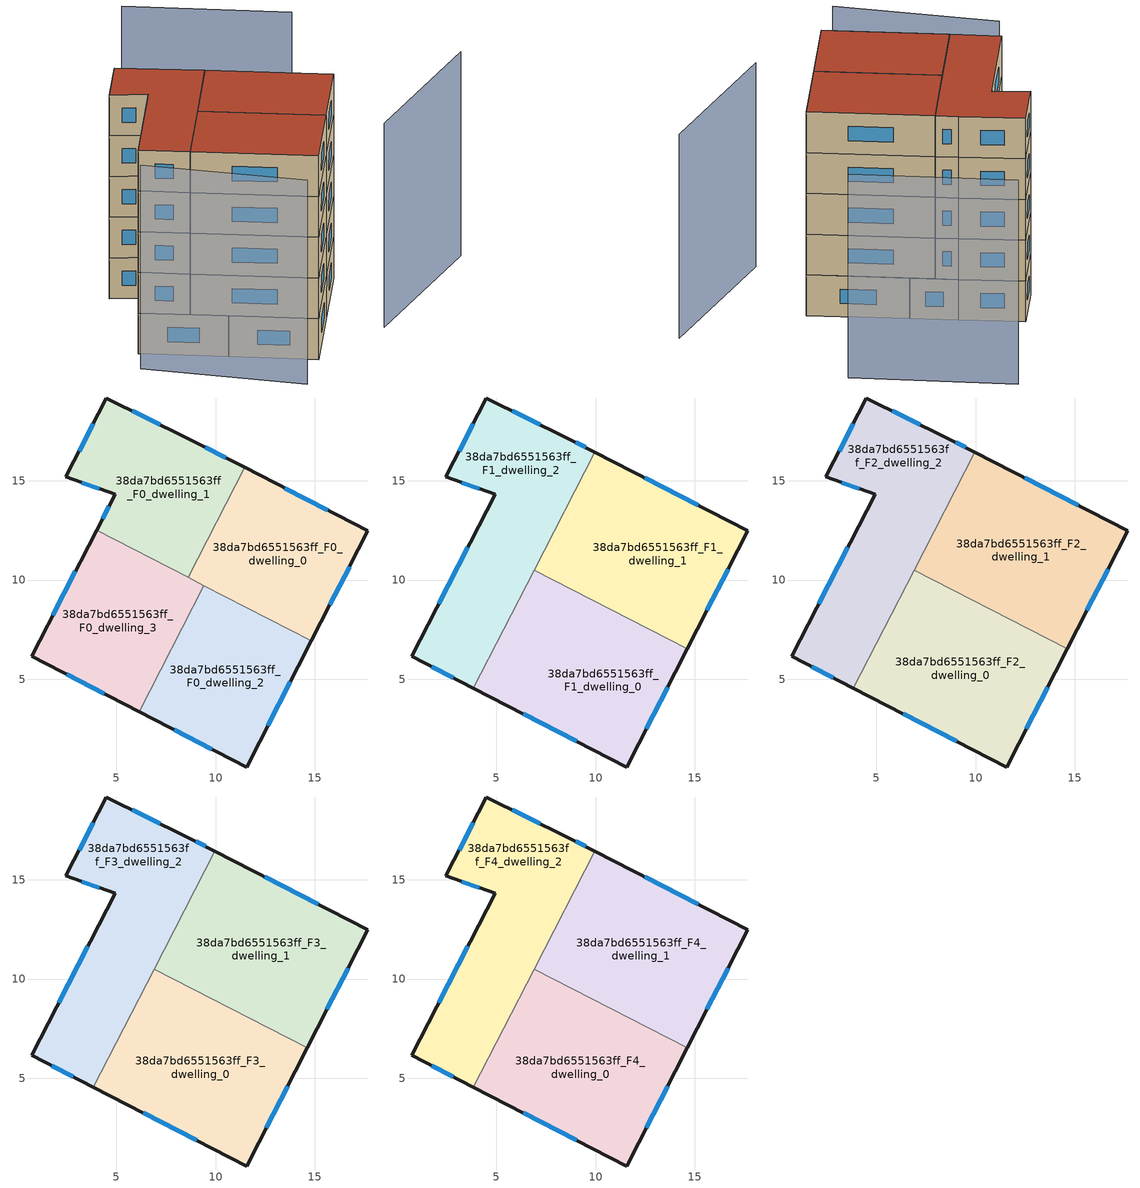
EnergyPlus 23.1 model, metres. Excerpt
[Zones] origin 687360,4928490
38da7bd6551563ff_F0_dwelling_0
 floor ground (EU_floor_Construction): 17.67,12.48 14.82,6.94 8.61,10.14 11.46,15.68 z0
 wall outside (EU_wall_Construction): 14.82,6.94 17.67,12.48 11.46,15.68 z0:3
 wall to 38da7bd6551563ff_F0_dwelling_1 (EU_wall_Construction): 11.46,15.68 8.61,10.14 z0:3
 wall to 38da7bd6551563ff_F0_dwelling_2 (EU_wall_Construction): 9.41,9.72 14.82,6.94 z0:3
 wall to 38da7bd6551563ff_F0_dwelling_3 (EU_wall_Construction): 8.61,10.14 9.41,9.72 z0:3
 window (EU_Window_Construction): 15.75,8.75 16.74,10.68 / 15.65,13.52 13.48,14.64 z0.98:2.02
38da7bd6551563ff_F0_dwelling_1
 floor ground (EU_floor_Construction): 11.46,15.68 8.61,10.14 4,12.51 4.93,14.31 2.46,15.2 4.5,19.17 8.53,17.18 z0
 wall outside (EU_wall_Construction): 11.46,15.68 8.53,17.18 4.5,19.17 2.46,15.2 4.93,14.31 4,12.51 z0:3
 wall to 38da7bd6551563ff_F0_dwelling_3 (EU_wall_Construction): 4,12.51 8.61,10.14 z0:3
 window (EU_Window_Construction): 3.83,17.88 3.12,16.5 / 7.22,17.83 5.81,18.53 / 10.5,16.17 9.48,16.69 / 4.63,13.73 4.3,13.09 / 3.26,14.91 4.12,14.6 z0.98:2.02
38da7bd6551563ff_F0_dwelling_2
 floor ground (EU_floor_Construction): 14.82,6.94 11.56,0.58 6.14,3.37 9.41,9.72 z0
 wall outside (EU_wall_Construction): 6.14,3.37 11.56,0.58 14.82,6.94 z0:3
 wall to 38da7bd6551563ff_F0_dwelling_3 (EU_wall_Construction): 9.41,9.72 6.14,3.37 z0:3
 window (EU_Window_Construction): 12.62,2.65 13.76,4.88 / 7.9,2.46 9.8,1.49 z0.98:2.02
 ceiling adiabatic (EU_roof_Construction): 11.56,0.58 14.82,6.94 14.61,6.54 9.2,9.32 6.14,3.37 z3
38da7bd6551563ff_F0_dwelling_3
 floor ground (EU_floor_Construction): 9.41,9.72 6.14,3.37 0.73,6.15 4,12.51 z0
 wall outside (EU_wall_Construction): 4,12.51 0.73,6.15 6.14,3.37 z0:3
 window (EU_Window_Construction): 2.49,5.25 4.38,4.27 / 2.93,10.44 1.79,8.22 z0.98:2.02
38da7bd6551563ff_F1_dwelling_0
 floor adiabatic (EU_floor_Construction): 14.61,6.54 11.56,0.58 6.14,3.37 9.2,9.32 z3
 floor to 38da7bd6551563ff_F0_dwelling_3 (EU_floor_Construction): 9.2,9.32 6.14,3.37 3.84,4.55 6.9,10.5 z3
 wall outside (EU_wall_Construction): 3.84,4.55 11.56,0.58 14.61,6.54 z3:6
 wall to 38da7bd6551563ff_F1_dwelling_1 (EU_wall_Construction): 14.61,6.54 6.9,10.5 z3:6
 wall to 38da7bd6551563ff_F1_dwelling_2 (EU_wall_Construction): 6.9,10.5 3.84,4.55 z3:6
 window (EU_Window_Construction): 12.55,2.52 13.62,4.6 / 6.35,3.26 9.05,1.87 z3.98:5.02
38da7bd6551563ff_F1_dwelling_1
 floor to 38da7bd6551563ff_F0_dwelling_0 (EU_floor_Construction): 17.67,12.48 14.82,6.94 8.61,10.14 11.46,15.68 z3
 floor to 38da7bd6551563ff_F0_dwelling_1 (EU_floor_Construction): 11.46,15.68 8.61,10.14 7.11,10.91 9.96,16.45 z3
 floor to 38da7bd6551563ff_F0_dwelling_2 (EU_floor_Construction): 14.82,6.95 14.61,6.54 9.2,9.32 9.41,9.72 z3
 floor to 38da7bd6551563ff_F0_dwelling_3 (EU_floor_Construction): 9.41,9.72 9.2,9.32 6.9,10.5 7.11,10.91 z3
 wall outside (EU_wall_Construction): 14.61,6.54 17.67,12.48 9.96,16.45 z3:6
 wall to 38da7bd6551563ff_F1_dwelling_2 (EU_wall_Construction): 9.96,16.45 6.9,10.5 z3:6
 window (EU_Window_Construction): 15.61,8.47 16.67,10.55 / 15.16,13.77 12.46,15.16 z3.98:5.02
38da7bd6551563ff_F1_dwelling_2
 floor to 38da7bd6551563ff_F0_dwelling_1 (EU_floor_Construction): 8.53,17.18 9.96,16.45 7.11,10.91 4,12.51 4.93,14.31 2.46,15.2 4.5,19.17 z3
 floor to 38da7bd6551563ff_F0_dwelling_3 (EU_floor_Construction): 7.11,10.91 3.84,4.55 0.73,6.15 4,12.51 z3
 wall outside (EU_wall_Construction): 9.96,16.45 8.53,17.18 4.5,19.17 2.46,15.2 4.93,14.31 0.73,6.15 3.84,4.55 z3:6
 window (EU_Window_Construction): 3.83,17.88 3.12,16.5 / 7.22,17.83 5.81,18.53 / 9.49,16.69 8.99,16.94 / 1.74,5.63 2.83,5.07 / 3.56,11.66 2.09,8.81 / 3.26,14.91 4.12,14.6 z3.98:5.02
38da7bd6551563ff_F2_dwelling_0
 floor to 38da7bd6551563ff_F1_dwelling_0 (EU_floor_Construction): 14.61,6.54 11.56,0.58 3.84,4.55 6.9,10.5 z6
 wall outside (EU_wall_Construction): 3.84,4.55 11.56,0.58 14.61,6.54 z6:9
 wall to 38da7bd6551563ff_F2_dwelling_1 (EU_wall_Construction): 14.61,6.54 6.9,10.5 z6:9
 wall to 38da7bd6551563ff_F2_dwelling_2 (EU_wall_Construction): 6.9,10.5 3.84,4.55 z6:9
 window (EU_Window_Construction): 12.55,2.52 13.62,4.6 / 6.35,3.26 9.05,1.87 z6.98:8.02
38da7bd6551563ff_F2_dwelling_1
 floor to 38da7bd6551563ff_F1_dwelling_1 (EU_floor_Construction): 17.67,12.48 14.61,6.54 6.9,10.5 9.96,16.45 z6
 wall outside (EU_wall_Construction): 14.61,6.54 17.67,12.48 9.96,16.45 z6:9
 wall to 38da7bd6551563ff_F2_dwelling_2 (EU_wall_Construction): 9.96,16.45 6.9,10.5 z6:9
 window (EU_Window_Construction): 15.61,8.47 16.67,10.55 / 15.16,13.77 12.46,15.16 z6.98:8.02
38da7bd6551563ff_F2_dwelling_2
 floor to 38da7bd6551563ff_F1_dwelling_2 (EU_floor_Construction): 8.53,17.18 9.96,16.45 3.84,4.55 0.73,6.15 4.93,14.31 2.46,15.2 4.5,19.17 z6
 wall outside (EU_wall_Construction): 9.96,16.45 8.53,17.18 4.5,19.17 2.46,15.2 4.93,14.31 0.73,6.15 3.84,4.55 z6:9
 window (EU_Window_Construction): 3.83,17.88 3.12,16.5 / 7.22,17.83 5.81,18.53 / 9.49,16.69 8.99,16.94 / 1.74,5.63 2.83,5.07 / 3.56,11.66 2.09,8.81 / 3.26,14.91 4.12,14.6 z6.98:8.02
38da7bd6551563ff_F3_dwelling_0
 floor to 38da7bd6551563ff_F2_dwelling_0 (EU_floor_Construction): 14.61,6.54 11.56,0.58 3.84,4.55 6.9,10.5 z9
 wall outside (EU_wall_Construction): 3.84,4.55 11.56,0.58 14.61,6.54 z9:12
 wall to 38da7bd6551563ff_F3_dwelling_1 (EU_wall_Construction): 14.61,6.54 6.9,10.5 z9:12
 wall to 38da7bd6551563ff_F3_dwelling_2 (EU_wall_Construction): 6.9,10.5 3.84,4.55 z9:12
 window (EU_Window_Construction): 12.55,2.52 13.62,4.6 / 6.35,3.26 9.05,1.87 z9.98:11.02
38da7bd6551563ff_F3_dwelling_1
 floor to 38da7bd6551563ff_F2_dwelling_1 (EU_floor_Construction): 17.67,12.48 14.61,6.54 6.9,10.5 9.96,16.45 z9
 wall outside (EU_wall_Construction): 14.61,6.54 17.67,12.48 9.96,16.45 z9:12
 wall to 38da7bd6551563ff_F3_dwelling_2 (EU_wall_Construction): 9.96,16.45 6.9,10.5 z9:12
 window (EU_Window_Construction): 15.61,8.47 16.67,10.55 / 15.16,13.77 12.46,15.16 z9.98:11.02
38da7bd6551563ff_F3_dwelling_2
 floor to 38da7bd6551563ff_F2_dwelling_2 (EU_floor_Construction): 8.53,17.18 9.96,16.45 3.84,4.55 0.73,6.15 4.93,14.31 2.46,15.2 4.5,19.17 z9
 wall outside (EU_wall_Construction): 9.96,16.45 8.53,17.18 4.5,19.17 2.46,15.2 4.93,14.31 0.73,6.15 3.84,4.55 z9:12
 window (EU_Window_Construction): 3.83,17.88 3.12,16.5 / 7.22,17.83 5.81,18.53 / 9.49,16.69 8.99,16.94 / 1.74,5.63 2.83,5.07 / 3.56,11.66 2.09,8.81 / 3.26,14.91 4.12,14.6 z9.98:11.02
38da7bd6551563ff_F4_dwelling_0
 floor to 38da7bd6551563ff_F3_dwelling_0 (EU_floor_Construction): 14.61,6.54 11.56,0.58 3.84,4.55 6.9,10.5 z12
 wall outside (EU_wall_Construction): 3.84,4.55 11.56,0.58 14.61,6.54 z12:15
 wall to 38da7bd6551563ff_F4_dwelling_1 (EU_wall_Construction): 14.61,6.54 6.9,10.5 z12:15
 wall to 38da7bd6551563ff_F4_dwelling_2 (EU_wall_Construction): 6.9,10.5 3.84,4.55 z12:15
 window (EU_Window_Construction): 12.55,2.52 13.62,4.6 / 6.35,3.26 9.05,1.87 z12.98:14.02
 roof outside (EU_roof_Construction): 11.56,0.58 14.61,6.54 6.9,10.5 3.84,4.55 z15
38da7bd6551563ff_F4_dwelling_1
 floor to 38da7bd6551563ff_F3_dwelling_1 (EU_floor_Construction): 17.67,12.48 14.61,6.54 6.9,10.5 9.96,16.45 z12
 wall outside (EU_wall_Construction): 14.61,6.54 17.67,12.48 9.96,16.45 z12:15
 wall to 38da7bd6551563ff_F4_dwelling_2 (EU_wall_Construction): 9.96,16.45 6.9,10.5 z12:15
 window (EU_Window_Construction): 15.61,8.47 16.67,10.55 / 15.16,13.77 12.46,15.16 z12.98:14.02
 roof outside (EU_roof_Construction): 14.61,6.54 17.67,12.48 9.96,16.45 6.9,10.5 z15
38da7bd6551563ff_F4_dwelling_2
 floor to 38da7bd6551563ff_F3_dwelling_2 (EU_floor_Construction): 8.53,17.18 9.96,16.45 3.84,4.55 0.73,6.15 4.93,14.31 2.46,15.2 4.5,19.17 z12
 wall outside (EU_wall_Construction): 9.96,16.45 8.53,17.18 4.5,19.17 2.46,15.2 4.93,14.31 0.73,6.15 3.84,4.55 z12:15
 window (EU_Window_Construction): 3.83,17.88 3.12,16.5 / 7.22,17.83 5.81,18.53 / 9.49,16.69 8.99,16.94 / 1.74,5.63 2.83,5.07 / 3.56,11.66 2.09,8.81 / 3.26,14.91 4.12,14.6 z12.98:14.02
 roof outside (EU_roof_Construction): 3.84,4.55 9.96,16.45 8.53,17.18 4.5,19.17 2.46,15.2 4.93,14.31 0.73,6.15 z15
shading: -0.06,3.84 9.26,-2.8 / 17.66,3.78 26.96,12.56 / 19.06,22.96 8.91,28.34 z0:15
[Building]
EU S2 Campaign: North Axis=0; Terrain=City; Solar Distribution=FullExterior
[Site:Location]
Bologna: Latitude=44.5; Longitude=11.25; Time Zone=1; Elevation=37
[SizingPeriod:WeatherFileDays]
AnnualSizingPeriod: Begin Month=1; Begin Day of Month=1; End Month=12; End Day of Month=31; Day of Week for Start Day=Monday; Use Weather File Daylight Saving Period=No; Use Weather File Rain and Snow Indicators=No
[MATERIAL]
EU_InternalMass_Material: Roughness=MediumRough; Thickness=0.1; Conductivity=1; Density=1800; Specific Heat=900; Thermal Absorptance=0.9; Solar Absorptance=0.7; Visible Absorptance=0.7
[MATERIAL:NOMASS] Roughness=MediumRough; Thermal Absorptance=0.9; Solar Absorptance=0.7; Visible Absorptance=0.7
Name | Thermal Resistance
EU_wall_NoMass | 0.905828
EU_roof_NoMass | 0.37593
EU_floor_NoMass | 0.67114
[WINDOWMATERIAL:SIMPLEGLAZINGSYSTEM]
EU_Window_SimpleGlazing: UFactor=4.52486; Solar Heat Gain Coefficient=0.85; Visible Transmittance=0.85
[CONSTRUCTION]
EU_wall_Construction: EU_wall_NoMass
EU_roof_Construction: EU_roof_NoMass
EU_floor_Construction: EU_floor_NoMass
EU_InternalMass_Construction: EU_InternalMass_Material
EU_Window_Construction: EU_Window_SimpleGlazing
[ZONE] Type=1; Multiplier=1; Ceiling Height=autocalculate; Floor Area=autocalculate; Part of Total Floor Area=Yes
Name | Volume
38da7bd6551563ff_F0_dwelling_0 | 130.52
38da7bd6551563ff_F1_dwelling_0; 38da7bd6551563ff_F2_dwelling_0; 38da7bd6551563ff_F3_dwelling_0; 38da7bd6551563ff_F4_dwelling_0 | 174.017
38da7bd6551563ff_F0_dwelling_1; 38da7bd6551563ff_F0_dwelling_2 | 130.512
38da7bd6551563ff_F1_dwelling_1; 38da7bd6551563ff_F2_dwelling_1; 38da7bd6551563ff_F3_dwelling_1; 38da7bd6551563ff_F4_dwelling_1 | 173.995
38da7bd6551563ff_F1_dwelling_2; 38da7bd6551563ff_F2_dwelling_2; 38da7bd6551563ff_F3_dwelling_2; 38da7bd6551563ff_F4_dwelling_2 | 174.015
38da7bd6551563ff_F0_dwelling_3 | 130.526
[INTERNALMASS] Construction=EU_InternalMass_Construction
Name | Zone or ZoneList | Surface Area
38da7bd6551563ff_F0_dwelling_0_EU_InternalMass | 38da7bd6551563ff_F0_dwelling_0 | 43.5063
38da7bd6551563ff_F0_dwelling_1_EU_InternalMass | 38da7bd6551563ff_F0_dwelling_1 | 43.5041
38da7bd6551563ff_F0_dwelling_2_EU_InternalMass | 38da7bd6551563ff_F0_dwelling_2 | 43.5044
38da7bd6551563ff_F0_dwelling_3_EU_InternalMass | 38da7bd6551563ff_F0_dwelling_3 | 43.5087
38da7bd6551563ff_F1_dwelling_0_EU_InternalMass | 38da7bd6551563ff_F1_dwelling_0 | 58.0077
38da7bd6551563ff_F1_dwelling_1_EU_InternalMass | 38da7bd6551563ff_F1_dwelling_1 | 57.9991
38da7bd6551563ff_F1_dwelling_2_EU_InternalMass | 38da7bd6551563ff_F1_dwelling_2 | 58.0048
38da7bd6551563ff_F2_dwelling_0_EU_InternalMass | 38da7bd6551563ff_F2_dwelling_0 | 58.0077
38da7bd6551563ff_F2_dwelling_1_EU_InternalMass | 38da7bd6551563ff_F2_dwelling_1 | 57.9991
38da7bd6551563ff_F2_dwelling_2_EU_InternalMass | 38da7bd6551563ff_F2_dwelling_2 | 58.0048
38da7bd6551563ff_F3_dwelling_0_EU_InternalMass | 38da7bd6551563ff_F3_dwelling_0 | 58.0077
38da7bd6551563ff_F3_dwelling_1_EU_InternalMass | 38da7bd6551563ff_F3_dwelling_1 | 57.9991
38da7bd6551563ff_F3_dwelling_2_EU_InternalMass | 38da7bd6551563ff_F3_dwelling_2 | 58.0048
38da7bd6551563ff_F4_dwelling_0_EU_InternalMass | 38da7bd6551563ff_F4_dwelling_0 | 58.0077
38da7bd6551563ff_F4_dwelling_1_EU_InternalMass | 38da7bd6551563ff_F4_dwelling_1 | 57.9991
38da7bd6551563ff_F4_dwelling_2_EU_InternalMass | 38da7bd6551563ff_F4_dwelling_2 | 58.0048
[OTHEREQUIPMENT] Fuel Type=Electricity; Design Level Calculation Method=Watts/Area; Power per Zone Floor Area=1; Fraction Latent=0; Fraction Radiant=0; Fraction Lost=0; Carbon Dioxide Generation Rate=0; EndUse Subcategory=EU_Step8_InternalGains
Name | Zone or ZoneList or Space or SpaceList | Schedule
EU_Step8_InternalGain_38da7bd6551563ff_F0_dwelling_0_f000 | 38da7bd6551563ff_F0_dwelling_0 | EU_Step8_GainSchedule_38da7bd6551563ff_F0_dwelling_0_f000
EU_Step8_InternalGain_38da7bd6551563ff_F0_dwelling_1_f000 | 38da7bd6551563ff_F0_dwelling_1 | EU_Step8_GainSchedule_38da7bd6551563ff_F0_dwelling_1_f000
EU_Step8_InternalGain_38da7bd6551563ff_F0_dwelling_2_f000 | 38da7bd6551563ff_F0_dwelling_2 | EU_Step8_GainSchedule_38da7bd6551563ff_F0_dwelling_2_f000
EU_Step8_InternalGain_38da7bd6551563ff_F0_dwelling_3_f000 | 38da7bd6551563ff_F0_dwelling_3 | EU_Step8_GainSchedule_38da7bd6551563ff_F0_dwelling_3_f000
EU_Step8_InternalGain_38da7bd6551563ff_F1_dwelling_0_f000 | 38da7bd6551563ff_F1_dwelling_0 | EU_Step8_GainSchedule_38da7bd6551563ff_F1_dwelling_0_f000
EU_Step8_InternalGain_38da7bd6551563ff_F1_dwelling_1_f000 | 38da7bd6551563ff_F1_dwelling_1 | EU_Step8_GainSchedule_38da7bd6551563ff_F1_dwelling_1_f000
EU_Step8_InternalGain_38da7bd6551563ff_F1_dwelling_2_f000 | 38da7bd6551563ff_F1_dwelling_2 | EU_Step8_GainSchedule_38da7bd6551563ff_F1_dwelling_2_f000
EU_Step8_InternalGain_38da7bd6551563ff_F2_dwelling_0_f000 | 38da7bd6551563ff_F2_dwelling_0 | EU_Step8_GainSchedule_38da7bd6551563ff_F2_dwelling_0_f000
EU_Step8_InternalGain_38da7bd6551563ff_F2_dwelling_1_f000 | 38da7bd6551563ff_F2_dwelling_1 | EU_Step8_GainSchedule_38da7bd6551563ff_F2_dwelling_1_f000
EU_Step8_InternalGain_38da7bd6551563ff_F2_dwelling_2_f000 | 38da7bd6551563ff_F2_dwelling_2 | EU_Step8_GainSchedule_38da7bd6551563ff_F2_dwelling_2_f000
EU_Step8_InternalGain_38da7bd6551563ff_F3_dwelling_0_f000 | 38da7bd6551563ff_F3_dwelling_0 | EU_Step8_GainSchedule_38da7bd6551563ff_F3_dwelling_0_f000
EU_Step8_InternalGain_38da7bd6551563ff_F3_dwelling_1_f000 | 38da7bd6551563ff_F3_dwelling_1 | EU_Step8_GainSchedule_38da7bd6551563ff_F3_dwelling_1_f000
EU_Step8_InternalGain_38da7bd6551563ff_F3_dwelling_2_f000 | 38da7bd6551563ff_F3_dwelling_2 | EU_Step8_GainSchedule_38da7bd6551563ff_F3_dwelling_2_f000
EU_Step8_InternalGain_38da7bd6551563ff_F4_dwelling_0_f000 | 38da7bd6551563ff_F4_dwelling_0 | EU_Step8_GainSchedule_38da7bd6551563ff_F4_dwelling_0_f000
EU_Step8_InternalGain_38da7bd6551563ff_F4_dwelling_1_f000 | 38da7bd6551563ff_F4_dwelling_1 | EU_Step8_GainSchedule_38da7bd6551563ff_F4_dwelling_1_f000
EU_Step8_InternalGain_38da7bd6551563ff_F4_dwelling_2_f000 | 38da7bd6551563ff_F4_dwelling_2 | EU_Step8_GainSchedule_38da7bd6551563ff_F4_dwelling_2_f000
[ZONEVENTILATION:DESIGNFLOWRATE] Schedule=EU_AlwaysOn; Design Flow Rate Calculation Method=AirChanges/Hour; Air Changes per Hour=0.73129; Ventilation Type=Natural; Fan Pressure Rise=0; Fan Total Efficiency=1; Constant Term Coefficient=1; Temperature Term Coefficient=0; Velocity Term Coefficient=0; Velocity Squared Term Coefficient=0; Minimum Indoor Temperature=-100; Maximum Indoor Temperature=100; Delta Temperature=-100; Minimum Outdoor Temperature=-100; Maximum Outdoor Temperature=100; Maximum Wind Speed=40
Name | Zone or ZoneList or Space or SpaceList
EU_ConstantAir_38da7bd6551563ff_F0_dwelling_0 | 38da7bd6551563ff_F0_dwelling_0
EU_ConstantAir_38da7bd6551563ff_F0_dwelling_1 | 38da7bd6551563ff_F0_dwelling_1
EU_ConstantAir_38da7bd6551563ff_F0_dwelling_2 | 38da7bd6551563ff_F0_dwelling_2
EU_ConstantAir_38da7bd6551563ff_F0_dwelling_3 | 38da7bd6551563ff_F0_dwelling_3
EU_ConstantAir_38da7bd6551563ff_F1_dwelling_0 | 38da7bd6551563ff_F1_dwelling_0
EU_ConstantAir_38da7bd6551563ff_F1_dwelling_1 | 38da7bd6551563ff_F1_dwelling_1
EU_ConstantAir_38da7bd6551563ff_F1_dwelling_2 | 38da7bd6551563ff_F1_dwelling_2
EU_ConstantAir_38da7bd6551563ff_F2_dwelling_0 | 38da7bd6551563ff_F2_dwelling_0
EU_ConstantAir_38da7bd6551563ff_F2_dwelling_1 | 38da7bd6551563ff_F2_dwelling_1
EU_ConstantAir_38da7bd6551563ff_F2_dwelling_2 | 38da7bd6551563ff_F2_dwelling_2
EU_ConstantAir_38da7bd6551563ff_F3_dwelling_0 | 38da7bd6551563ff_F3_dwelling_0
EU_ConstantAir_38da7bd6551563ff_F3_dwelling_1 | 38da7bd6551563ff_F3_dwelling_1
EU_ConstantAir_38da7bd6551563ff_F3_dwelling_2 | 38da7bd6551563ff_F3_dwelling_2
EU_ConstantAir_38da7bd6551563ff_F4_dwelling_0 | 38da7bd6551563ff_F4_dwelling_0
EU_ConstantAir_38da7bd6551563ff_F4_dwelling_1 | 38da7bd6551563ff_F4_dwelling_1
EU_ConstantAir_38da7bd6551563ff_F4_dwelling_2 | 38da7bd6551563ff_F4_dwelling_2
[HVACTEMPLATE:THERMOSTAT] Constant Heating Setpoint=20; Constant Cooling Setpoint=50
EU_HeatOnly_38da7bd6551563ff_F0_dwelling_0; EU_HeatOnly_38da7bd6551563ff_F0_dwelling_1; EU_HeatOnly_38da7bd6551563ff_F0_dwelling_2; EU_HeatOnly_38da7bd6551563ff_F0_dwelling_3; EU_HeatOnly_38da7bd6551563ff_F1_dwelling_0; EU_HeatOnly_38da7bd6551563ff_F1_dwelling_1; EU_HeatOnly_38da7bd6551563ff_F1_dwelling_2; EU_HeatOnly_38da7bd6551563ff_F2_dwelling_0; EU_HeatOnly_38da7bd6551563ff_F2_dwelling_1; EU_HeatOnly_38da7bd6551563ff_F2_dwelling_2; EU_HeatOnly_38da7bd6551563ff_F3_dwelling_0; EU_HeatOnly_38da7bd6551563ff_F3_dwelling_1; EU_HeatOnly_38da7bd6551563ff_F3_dwelling_2; EU_HeatOnly_38da7bd6551563ff_F4_dwelling_0; EU_HeatOnly_38da7bd6551563ff_F4_dwelling_1; EU_HeatOnly_38da7bd6551563ff_F4_dwelling_2
[HVACTEMPLATE:ZONE:IDEALLOADSAIRSYSTEM] System Availability Schedule=EU_AlwaysOn; Maximum Heating Supply Air Temperature=50; Minimum Cooling Supply Air Temperature=13; Maximum Heating Supply Air Humidity Ratio=0.0156; Minimum Cooling Supply Air Humidity Ratio=0.0077; Heating Limit=NoLimit; Cooling Limit=NoLimit; Heating Availability Schedule=EU_AlwaysOn; Cooling Availability Schedule=EU_CoolingOff; Dehumidification Control Type=ConstantSensibleHeatRatio; Cooling Sensible Heat Ratio=0.7; Dehumidification Setpoint=60; Humidification Control Type=None; Humidification Setpoint=30; Outdoor Air Method=None; Outdoor Air Flow Rate per Person=0.00944; Outdoor Air Flow Rate per Zone Floor Area=0; Outdoor Air Flow Rate per Zone=0; Demand Controlled Ventilation Type=None; Outdoor Air Economizer Type=NoEconomizer; Heat Recovery Type=None; Sensible Heat Recovery Effectiveness=0.7; Latent Heat Recovery Effectiveness=0.65
Name | Template Thermostat
38da7bd6551563ff_F0_dwelling_0 | EU_HeatOnly_38da7bd6551563ff_F0_dwelling_0
38da7bd6551563ff_F0_dwelling_1 | EU_HeatOnly_38da7bd6551563ff_F0_dwelling_1
38da7bd6551563ff_F0_dwelling_2 | EU_HeatOnly_38da7bd6551563ff_F0_dwelling_2
38da7bd6551563ff_F0_dwelling_3 | EU_HeatOnly_38da7bd6551563ff_F0_dwelling_3
38da7bd6551563ff_F1_dwelling_0 | EU_HeatOnly_38da7bd6551563ff_F1_dwelling_0
38da7bd6551563ff_F1_dwelling_1 | EU_HeatOnly_38da7bd6551563ff_F1_dwelling_1
38da7bd6551563ff_F1_dwelling_2 | EU_HeatOnly_38da7bd6551563ff_F1_dwelling_2
38da7bd6551563ff_F2_dwelling_0 | EU_HeatOnly_38da7bd6551563ff_F2_dwelling_0
38da7bd6551563ff_F2_dwelling_1 | EU_HeatOnly_38da7bd6551563ff_F2_dwelling_1
38da7bd6551563ff_F2_dwelling_2 | EU_HeatOnly_38da7bd6551563ff_F2_dwelling_2
38da7bd6551563ff_F3_dwelling_0 | EU_HeatOnly_38da7bd6551563ff_F3_dwelling_0
38da7bd6551563ff_F3_dwelling_1 | EU_HeatOnly_38da7bd6551563ff_F3_dwelling_1
38da7bd6551563ff_F3_dwelling_2 | EU_HeatOnly_38da7bd6551563ff_F3_dwelling_2
38da7bd6551563ff_F4_dwelling_0 | EU_HeatOnly_38da7bd6551563ff_F4_dwelling_0
38da7bd6551563ff_F4_dwelling_1 | EU_HeatOnly_38da7bd6551563ff_F4_dwelling_1
38da7bd6551563ff_F4_dwelling_2 | EU_HeatOnly_38da7bd6551563ff_F4_dwelling_2
[SIZING:ZONE] Zone Cooling Design Supply Air Temperature Input Method=SupplyAirTemperature; Zone Cooling Design Supply Air Temperature=13; Zone Heating Design Supply Air Temperature Input Method=SupplyAirTemperature; Zone Heating Design Supply Air Temperature=50; Zone Cooling Design Supply Air Humidity Ratio=0.008; Zone Heating Design Supply Air Humidity Ratio=0.008; Cooling Design Air Flow Method=DesignDay; Cooling Design Air Flow Rate=0; Cooling Minimum Air Flow per Zone Floor Area=0.000762; Cooling Minimum Air Flow=0; Cooling Minimum Air Flow Fraction=0.2; Heating Design Air Flow Method=DesignDay; Heating Design Air Flow Rate=0; Heating Maximum Air Flow per Zone Floor Area=0.002032; Heating Maximum Air Flow=0.141576; Heating Maximum Air Flow Fraction=0.3; Account for Dedicated Outdoor Air System=No; Dedicated Outdoor Air System Control Strategy=NeutralSupplyAir; Dedicated Outdoor Air Low Setpoint Temperature for Design=autosize; Dedicated Outdoor Air High Setpoint Temperature for Design=autosize; Zone Load Sizing Method=Sensible Load Only No Latent Load; Zone Latent Cooling Design Supply Air Humidity Ratio Input Method=HumidityRatioDifference; Zone Cooling Design Supply Air Humidity Ratio Difference=0.005; Zone Latent Heating Design Supply Air Humidity Ratio Input Method=HumidityRatioDifference; Zone Humidification Design Supply Air Humidity Ratio Difference=0.005
38da7bd6551563ff_F0_dwelling_0; 38da7bd6551563ff_F0_dwelling_1; 38da7bd6551563ff_F0_dwelling_2; 38da7bd6551563ff_F0_dwelling_3; 38da7bd6551563ff_F1_dwelling_0; 38da7bd6551563ff_F1_dwelling_1; 38da7bd6551563ff_F1_dwelling_2; 38da7bd6551563ff_F2_dwelling_0; 38da7bd6551563ff_F2_dwelling_1; 38da7bd6551563ff_F2_dwelling_2; 38da7bd6551563ff_F3_dwelling_0; 38da7bd6551563ff_F3_dwelling_1; 38da7bd6551563ff_F3_dwelling_2; 38da7bd6551563ff_F4_dwelling_0; 38da7bd6551563ff_F4_dwelling_1; 38da7bd6551563ff_F4_dwelling_2
[SCHEDULE:CONSTANT]
Name | Hourly Value
EU_AlwaysOn | 1
EU_CoolingOff | 0
[SCHEDULE:FILE] Column Number=1; Rows to Skip at Top=0; Number of Hours of Data=8760; Column Separator=Comma; Interpolate to Timestep=No; Minutes per Item=60; Adjust Schedule for Daylight Savings=Yes
Name | File
EU_Step8_GainSchedule_38da7bd6551563ff_F0_dwelling_0_f000 | ../../schedules/38da7bd6551563ff/38da7bd6551563ff_F0_dwelling_0_f000_gain.csv
EU_Step8_GainSchedule_38da7bd6551563ff_F0_dwelling_1_f000 | ../../schedules/38da7bd6551563ff/38da7bd6551563ff_F0_dwelling_1_f000_gain.csv
EU_Step8_GainSchedule_38da7bd6551563ff_F0_dwelling_2_f000 | ../../schedules/38da7bd6551563ff/38da7bd6551563ff_F0_dwelling_2_f000_gain.csv
EU_Step8_GainSchedule_38da7bd6551563ff_F0_dwelling_3_f000 | ../../schedules/38da7bd6551563ff/38da7bd6551563ff_F0_dwelling_3_f000_gain.csv
EU_Step8_GainSchedule_38da7bd6551563ff_F1_dwelling_0_f000 | ../../schedules/38da7bd6551563ff/38da7bd6551563ff_F1_dwelling_0_f000_gain.csv
EU_Step8_GainSchedule_38da7bd6551563ff_F1_dwelling_1_f000 | ../../schedules/38da7bd6551563ff/38da7bd6551563ff_F1_dwelling_1_f000_gain.csv
EU_Step8_GainSchedule_38da7bd6551563ff_F1_dwelling_2_f000 | ../../schedules/38da7bd6551563ff/38da7bd6551563ff_F1_dwelling_2_f000_gain.csv
EU_Step8_GainSchedule_38da7bd6551563ff_F2_dwelling_0_f000 | ../../schedules/38da7bd6551563ff/38da7bd6551563ff_F2_dwelling_0_f000_gain.csv
EU_Step8_GainSchedule_38da7bd6551563ff_F2_dwelling_1_f000 | ../../schedules/38da7bd6551563ff/38da7bd6551563ff_F2_dwelling_1_f000_gain.csv
EU_Step8_GainSchedule_38da7bd6551563ff_F2_dwelling_2_f000 | ../../schedules/38da7bd6551563ff/38da7bd6551563ff_F2_dwelling_2_f000_gain.csv
EU_Step8_GainSchedule_38da7bd6551563ff_F3_dwelling_0_f000 | ../../schedules/38da7bd6551563ff/38da7bd6551563ff_F3_dwelling_0_f000_gain.csv
EU_Step8_GainSchedule_38da7bd6551563ff_F3_dwelling_1_f000 | ../../schedules/38da7bd6551563ff/38da7bd6551563ff_F3_dwelling_1_f000_gain.csv
EU_Step8_GainSchedule_38da7bd6551563ff_F3_dwelling_2_f000 | ../../schedules/38da7bd6551563ff/38da7bd6551563ff_F3_dwelling_2_f000_gain.csv
EU_Step8_GainSchedule_38da7bd6551563ff_F4_dwelling_0_f000 | ../../schedules/38da7bd6551563ff/38da7bd6551563ff_F4_dwelling_0_f000_gain.csv
EU_Step8_GainSchedule_38da7bd6551563ff_F4_dwelling_1_f000 | ../../schedules/38da7bd6551563ff/38da7bd6551563ff_F4_dwelling_1_f000_gain.csv
EU_Step8_GainSchedule_38da7bd6551563ff_F4_dwelling_2_f000 | ../../schedules/38da7bd6551563ff/38da7bd6551563ff_F4_dwelling_2_f000_gain.csv
